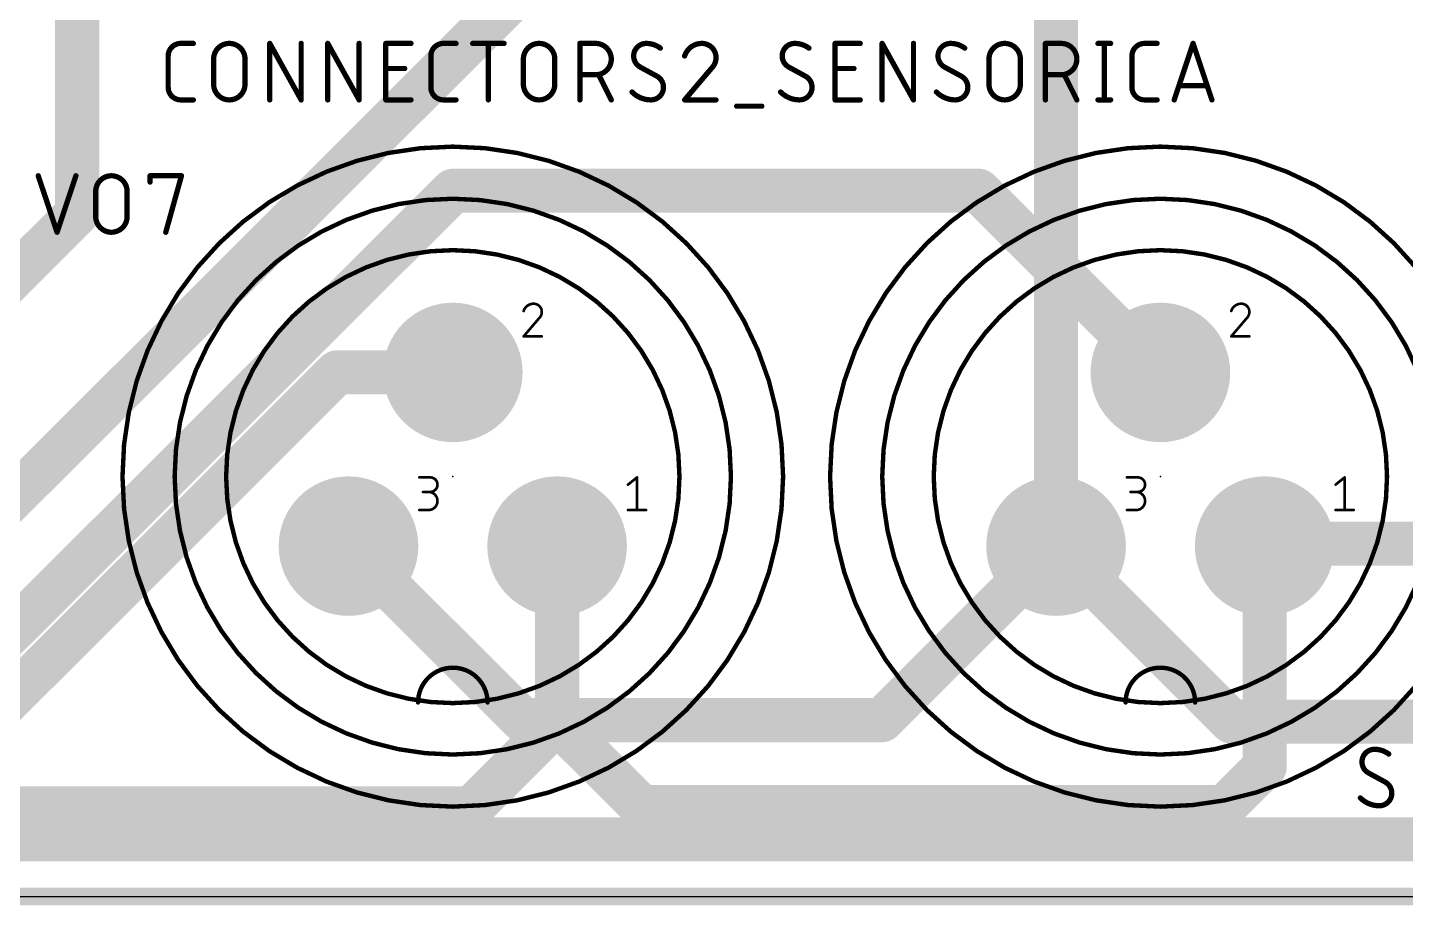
# Model space of a CAD drawing. Extents: x -7 to 107, y 0 to 52.
# Drawn here: x 45.56 to 85.19, y -0.25 to 25.02 of the extents above; entities that cross this region are included whole.
import ezdxf

# ---------------------------------------------------------------- set-up
doc = ezdxf.new("R2010")
doc.units = 0
for name, color, linetype in [('1', 12, 'CONTINUOUS'), ('16', 132, 'CONTINUOUS'), ('17', 110, 'CONTINUOUS'), ('20', 31, 'CONTINUOUS'), ('21', 253, 'CONTINUOUS'), ('23', 53, 'CONTINUOUS'), ('25', 253, 'CONTINUOUS')]:
    doc.layers.add(name, color=color, linetype=linetype)

# ---------------------------------------------------------------- blocks, each defined once
blk = doc.blocks.new('ROUNDP')
at = {"const_width": 0.5}
blk.add_lwpolyline([(0, -0.25, 1), (0, 0.25, 1), (0, -0.25)], format="xyb", dxfattribs=at)

msp = doc.modelspace()

# ---------------------------------------------------------------- linework, layer by layer
at = {"layer": '1'}
for points, const_width in [([(75.1431, 32.4048), (75.1431, 10.0907)], 1.27), ([(54.4607, 15.0907), (42.8655, 3.4955)], 1.27), ([(57.7921, 15.0907), (54.4607, 15.0907)], 1.27), ([(59.8028, 5.08), (54.7921, 10.0907)], 1.27), ([(75.1431, 10.0907), (70.1324, 5.08)], 1.27), ([(80.1962, 5.0376), (75.1431, 10.0907)], 1.27), ([(70.1324, 5.08), (59.8028, 5.08)], 1.27), ([(88.8576, 5.0376), (80.1962, 5.0376)], 1.27), ([(35.56, 1.651), (89.281, 1.651)], 1.27), ([(106.68, 0), (0, 0)], 0.508)]:
    msp.add_lwpolyline(points, dxfattribs=dict(at, const_width=const_width))
at = {"layer": '1', "const_width": 0.635}
for points in [[(54.4607, 15.4082, 1), (54.4607, 14.7732)], [(54.6852, 14.8661, 1), (54.2361, 15.3152)], [(57.7921, 14.7732, 1), (57.7921, 15.4082)], [(55.0166, 10.3152, 1), (54.5676, 9.8661)], [(75.3676, 10.3152, 1), (74.9186, 9.8661)], [(75.3676, 9.8661, 1), (74.9186, 10.3152)], [(74.8256, 10.0907, 1), (75.4606, 10.0907)], [(59.8028, 5.3975, 1), (59.8028, 4.7625)], [(59.5783, 4.8555, 1), (60.0273, 5.3045)], [(69.9079, 5.3045, 1), (70.357, 4.8555)], [(70.1324, 4.7625, 1), (70.1324, 5.3975)], [(80.1962, 5.3551, 1), (80.1962, 4.7201)], [(79.9717, 4.8131, 1), (80.4207, 5.2621)]]:
    msp.add_lwpolyline(points, format="xyb", dxfattribs=at)
at = {"layer": '16', "const_width": 1.27}
for points in [[(72.2849, 38.6146), (41.7612, 8.0909)], [(46.99, 19.6698), (46.99, 34.29)], [(57.8002, 20.32), (43.0312, 5.5509)], [(57.8002, 20.32), (72.9138, 20.32)], [(72.9138, 20.32), (78.1431, 15.0907)], [(35.4112, 8.0909), (46.99, 19.6698)], [(60.7921, 5.0107), (60.7921, 10.0907)], [(81.1431, 10.0907), (81.2124, 10.16)], [(81.1431, 3.7407), (81.1431, 10.0907)], [(81.2124, 10.16), (93.98, 10.16)], [(60.7921, 5.0107), (58.3215, 2.54)], [(63.228, 2.5748), (60.7921, 5.0107)], [(81.1431, 3.7407), (79.9772, 2.5748)], [(58.3215, 2.54), (39.37, 2.54)], [(63.228, 2.5748), (79.9772, 2.5748)]]:
    msp.add_lwpolyline(points, dxfattribs=at)
at = {"layer": '16', "const_width": 0.635}
for points in [[(57.8002, 20.6375, 1), (57.8002, 20.0025)], [(58.0247, 20.0955, 1), (57.5757, 20.5445)], [(73.1383, 20.5445, 1), (72.6892, 20.0955)], [(72.9138, 20.0025, 1), (72.9138, 20.6375)], [(47.2145, 19.4453, 1), (46.7655, 19.8943)], [(46.6725, 19.6698, 1), (47.3075, 19.6698)], [(77.9186, 14.8661, 1), (78.3676, 15.3152)], [(61.1096, 10.0907, 1), (60.4746, 10.0907)], [(81.4606, 10.0907, 1), (80.8256, 10.0907)], [(81.2124, 10.4775, 1), (81.2124, 9.8425)], [(81.437, 9.9355, 1), (80.9879, 10.3845)], [(80.9186, 10.3152, 1), (81.3676, 9.8661)], [(61.0166, 5.2352, 1), (60.5676, 4.7861)], [(61.0166, 4.7861, 1), (60.5676, 5.2352)], [(60.4746, 5.0107, 1), (61.1096, 5.0107)], [(81.3676, 3.5161, 1), (80.9186, 3.9652)], [(80.8256, 3.7407, 1), (81.4606, 3.7407)], [(58.3215, 2.2225, 1), (58.3215, 2.8575)], [(63.228, 2.8923, 1), (63.228, 2.2573)], [(79.9772, 2.2573, 1), (79.9772, 2.8923)], [(58.097, 2.7645, 1), (58.546, 2.3155)], [(63.0035, 2.3503, 1), (63.4525, 2.7993)], [(79.7527, 2.7993, 1), (80.2018, 2.3503)]]:
    msp.add_lwpolyline(points, format="xyb", dxfattribs=at)
at = {"layer": '20'}
msp.add_line((0, 0), (106.66, 0), dxfattribs=at)
at = {"layer": '21'}
for points, const_width in [([(57.7921, 2.5907, 1), (57.7921, 21.5907, 1), (57.7921, 2.5907)], 0.127), ([(78.1431, 2.5907, 1), (78.1431, 21.5907, 1), (78.1431, 2.5907)], 0.127), ([(57.7921, 4.0907, 1), (57.7921, 20.0907, 1), (57.7921, 4.0907)], 0.127), ([(78.1431, 4.0907, 1), (78.1431, 20.0907, 1), (78.1431, 4.0907)], 0.127), ([(57.7921, 5.5715, 1), (57.7921, 18.6099, 1), (57.7921, 5.5715)], 0.127), ([(78.1431, 5.5715, 1), (78.1431, 18.6099, 1), (78.1431, 5.5715)], 0.127), ([(60.1174, 17.0686, 0.3252), (59.8302, 16.8597)], 0.0762), ([(60.3523, 16.8336, 0.4142), (60.1174, 17.0686)], 0.0762), ([(60.1174, 17.0876, 1), (60.1174, 17.0495)], 0.0381), ([(60.1174, 17.0495, 1), (60.1174, 17.0876)], 0.0381), ([(80.4684, 17.0686, 0.3252), (80.1812, 16.8597)], 0.0762), ([(80.7033, 16.8336, 0.4142), (80.4684, 17.0686)], 0.0762), ([(80.4684, 17.0876, 1), (80.4684, 17.0495)], 0.0381), ([(80.4684, 17.0495, 1), (80.4684, 17.0876)], 0.0381), ([(59.8121, 16.8656, 1), (59.8483, 16.8538)], 0.0381), ([(60.274, 16.6509, 0.2052), (60.3523, 16.8336)], 0.0762), ([(60.2609, 16.6647, 1), (60.2871, 16.6371)], 0.0381), ([(60.2885, 16.6385, 1), (60.2595, 16.6632)], 0.0381), ([(60.3714, 16.8336, 1), (60.3333, 16.8336)], 0.0381), ([(60.3333, 16.8336, 1), (60.3714, 16.8336)], 0.0381), ([(80.1631, 16.8656, 1), (80.1993, 16.8538)], 0.0381), ([(80.625, 16.6509, 0.2052), (80.7033, 16.8336)], 0.0762), ([(80.6119, 16.6647, 1), (80.6381, 16.6371)], 0.0381), ([(80.6395, 16.6385, 1), (80.6105, 16.6632)], 0.0381), ([(80.7224, 16.8336, 1), (80.6843, 16.8336)], 0.0381), ([(80.6843, 16.8336, 1), (80.7224, 16.8336)], 0.0381), ([(59.8302, 16.1478, 1), (59.8302, 16.1097)], 0.0381), ([(59.8157, 16.1411, 1), (59.8447, 16.1164)], 0.0381), ([(60.3523, 16.1097, 1), (60.3523, 16.1478)], 0.0381), ([(80.1812, 16.1478, 1), (80.1812, 16.1097)], 0.0381), ([(80.1667, 16.1411, 1), (80.1957, 16.1164)], 0.0381), ([(80.7033, 16.1097, 1), (80.7033, 16.1478)], 0.0381), ([(56.8302, 12.0876, 1), (56.8302, 12.0495)], 0.0381), ([(57.1435, 11.6509, 1), (57.1435, 12.0686)], 0.0762), ([(57.1435, 12.0876, 1), (57.1435, 12.0495)], 0.0381), ([(57.1435, 12.0495, 1), (57.1435, 12.0876)], 0.0381), ([(62.8183, 11.8746, 1), (62.8421, 11.8448)], 0.0381), ([(63.1103, 12.0686, 1), (63.0722, 12.0686)], 0.0381), ([(63.1032, 12.0537, 1), (63.0794, 12.0834)], 0.0381), ([(77.1812, 12.0876, 1), (77.1812, 12.0495)], 0.0381), ([(77.4945, 11.6509, 1), (77.4945, 12.0686)], 0.0762), ([(77.4945, 12.0876, 1), (77.4945, 12.0495)], 0.0381), ([(77.4945, 12.0495, 1), (77.4945, 12.0876)], 0.0381), ([(83.1693, 11.8746, 1), (83.1931, 11.8448)], 0.0381), ([(83.4613, 12.0686, 1), (83.4232, 12.0686)], 0.0381), ([(83.4542, 12.0537, 1), (83.4304, 12.0834)], 0.0381), ([(56.9346, 11.6699, 1), (56.9346, 11.6318)], 0.0381), ([(57.0913, 11.1288, 1), (57.0913, 11.6509)], 0.0762), ([(57.0913, 11.6699, 1), (57.0913, 11.6318)], 0.0381), ([(57.1435, 11.6699, 1), (57.1435, 11.6318)], 0.0381), ([(57.1435, 11.6318, 1), (57.1435, 11.6699)], 0.0381), ([(77.2856, 11.6699, 1), (77.2856, 11.6318)], 0.0381), ([(77.4423, 11.1288, 1), (77.4423, 11.6509)], 0.0762), ([(77.4423, 11.6699, 1), (77.4423, 11.6318)], 0.0381), ([(77.4945, 11.6699, 1), (77.4945, 11.6318)], 0.0381), ([(77.4945, 11.6318, 1), (77.4945, 11.6699)], 0.0381), ([(56.8302, 11.1478, 1), (56.8302, 11.1097)], 0.0381), ([(57.0913, 11.1478, 1), (57.0913, 11.1097)], 0.0381), ([(57.0913, 11.1097, 1), (57.0913, 11.1478)], 0.0381), ([(62.8302, 11.1478, 1), (62.8302, 11.1097)], 0.0381), ([(63.0722, 11.1288, 1), (63.1103, 11.1288)], 0.0381), ([(63.3523, 11.1097, 1), (63.3523, 11.1478)], 0.0381), ([(77.1812, 11.1478, 1), (77.1812, 11.1097)], 0.0381), ([(77.4423, 11.1478, 1), (77.4423, 11.1097)], 0.0381), ([(77.4423, 11.1097, 1), (77.4423, 11.1478)], 0.0381), ([(83.1812, 11.1478, 1), (83.1812, 11.1097)], 0.0381), ([(83.4232, 11.1288, 1), (83.4613, 11.1288)], 0.0381), ([(83.7033, 11.1097, 1), (83.7033, 11.1478)], 0.0381), ([(58.7921, 5.5907, 1), (56.7921, 5.5907)], 0.127), ([(79.1431, 5.5907, 1), (77.1431, 5.5907)], 0.127), ([(56.7604, 5.5907, 1), (56.8239, 5.5907)], 0.0635), ([(58.7604, 5.5907, 1), (58.8239, 5.5907)], 0.0635), ([(77.1114, 5.5907, 1), (77.1749, 5.5907)], 0.0635), ([(79.1114, 5.5907, 1), (79.1749, 5.5907)], 0.0635)]:
    msp.add_lwpolyline(points, format="xyb", dxfattribs=dict(at, const_width=const_width))
at = {"layer": '21', "const_width": 0.0762}
for points in [[(60.274, 16.6509), (59.8302, 16.1288)], [(80.625, 16.6509), (80.1812, 16.1288)], [(59.8302, 16.1288), (60.3523, 16.1288)], [(80.1812, 16.1288), (80.7033, 16.1288)], [(56.8302, 12.0686), (57.1435, 12.0686)], [(62.8302, 11.8597), (63.0913, 12.0686)], [(63.0913, 12.0686), (63.0913, 11.1288)], [(77.1812, 12.0686), (77.4945, 12.0686)], [(83.1812, 11.8597), (83.4423, 12.0686)], [(83.4423, 12.0686), (83.4423, 11.1288)], [(57.1435, 11.6509), (56.9346, 11.6509)], [(77.4945, 11.6509), (77.2856, 11.6509)], [(56.8302, 11.1288), (57.0913, 11.1288)], [(62.8302, 11.1288), (63.3523, 11.1288)], [(77.1812, 11.1288), (77.4423, 11.1288)], [(83.1812, 11.1288), (83.7033, 11.1288)]]:
    msp.add_lwpolyline(points, dxfattribs=at)
at = {"layer": '23'}
for p in [(57.7921, 12.0907), (78.1431, 12.0907)]:
    msp.add_point(p, dxfattribs=at)
at = {"layer": '25'}
for points, const_width in [([(49.9674, 24.5618, 0.4142), (49.6062, 24.2006)], 0.1524), ([(49.9674, 24.5999, 1), (49.9674, 24.5237)], 0.0762), ([(49.9674, 24.5237, 1), (49.9674, 24.5999)], 0.0762), ([(50.3287, 24.5237, 1), (50.3287, 24.5999)], 0.0762), ([(51.8159, 24.1102, 1), (50.9128, 24.1102)], 0.1524), ([(52.5661, 24.5618, 1), (52.4899, 24.5618)], 0.0762), ([(52.5613, 24.5803, 1), (52.4947, 24.5433)], 0.0762), ([(53.4692, 24.5618, 1), (53.393, 24.5618)], 0.0762), ([(54.2334, 24.5618, 1), (54.1572, 24.5618)], 0.0762), ([(54.2286, 24.5803, 1), (54.162, 24.5433)], 0.0762), ([(55.1365, 24.5618, 1), (55.0603, 24.5618)], 0.0762), ([(55.9037, 24.5618, 1), (55.8275, 24.5618)], 0.0762), ([(55.8656, 24.5999, 1), (55.8656, 24.5237)], 0.0762), ([(56.5881, 24.5237, 1), (56.5881, 24.5999)], 0.0762), ([(57.5225, 24.5618, 0.4142), (57.1613, 24.2006)], 0.1524), ([(57.5225, 24.5999, 1), (57.5225, 24.5237)], 0.0762), ([(57.5225, 24.5237, 1), (57.5225, 24.5999)], 0.0762), ([(57.8838, 24.5237, 1), (57.8838, 24.5999)], 0.0762), ([(58.3636, 24.5999, 1), (58.3636, 24.5237)], 0.0762), ([(58.8533, 24.5618, 1), (58.7771, 24.5618)], 0.0762), ([(59.2668, 24.5237, 1), (59.2668, 24.5999)], 0.0762), ([(60.7257, 24.1102, 1), (59.8226, 24.1102)], 0.1524), ([(61.485, 24.5618, 1), (61.4088, 24.5618)], 0.0762), ([(61.4469, 24.5999, 1), (61.4469, 24.5237)], 0.0762), ([(61.8985, 23.6587, 1), (61.8985, 24.5618)], 0.1524), ([(61.8985, 24.5999, 1), (61.8985, 24.5237)], 0.0762), ([(61.8985, 24.5237, 1), (61.8985, 24.5999)], 0.0762), ([(63.3552, 24.5618, 0.4142), (62.994, 24.2006)], 0.1524), ([(63.7616, 24.4263, 0.1623), (63.3552, 24.5618)], 0.1524), ([(63.3552, 24.5999, 1), (63.3552, 24.5237)], 0.0762), ([(63.3552, 24.5237, 1), (63.3552, 24.5999)], 0.0762), ([(64.9565, 24.5618, 0.3252), (64.4598, 24.2006)], 0.1524), ([(65.3629, 24.1554, 0.4142), (64.9565, 24.5618)], 0.1524), ([(64.9565, 24.5999, 1), (64.9565, 24.5237)], 0.0762), ([(64.9565, 24.5237, 1), (64.9565, 24.5999)], 0.0762), ([(67.6277, 24.5618, 0.4142), (67.2665, 24.2006)], 0.1524), ([(68.0341, 24.4263, 0.1623), (67.6277, 24.5618)], 0.1524), ([(67.6277, 24.5999, 1), (67.6277, 24.5237)], 0.0762), ([(67.6277, 24.5237, 1), (67.6277, 24.5999)], 0.0762), ([(68.8255, 24.5618, 1), (68.7493, 24.5618)], 0.0762), ([(68.7874, 24.5999, 1), (68.7874, 24.5237)], 0.0762), ([(69.5099, 24.5237, 1), (69.5099, 24.5999)], 0.0762), ([(70.1773, 24.5618, 1), (70.1011, 24.5618)], 0.0762), ([(70.1725, 24.5803, 1), (70.1059, 24.5433)], 0.0762), ([(71.0804, 24.5618, 1), (71.0042, 24.5618)], 0.0762), ([(72.1087, 24.5618, 0.4142), (71.7474, 24.2006)], 0.1524), ([(72.5151, 24.4263, 0.1623), (72.1087, 24.5618)], 0.1524), ([(72.1087, 24.5999, 1), (72.1087, 24.5237)], 0.0762), ([(72.1087, 24.5237, 1), (72.1087, 24.5999)], 0.0762), ([(74.1164, 24.1102, 1), (73.2133, 24.1102)], 0.1524), ([(74.8758, 24.5618, 1), (74.7996, 24.5618)], 0.0762), ([(74.8377, 24.5999, 1), (74.8377, 24.5237)], 0.0762), ([(75.2892, 23.6587, 1), (75.2892, 24.5618)], 0.1524), ([(75.2892, 24.5999, 1), (75.2892, 24.5237)], 0.0762), ([(75.2892, 24.5237, 1), (75.2892, 24.5999)], 0.0762), ([(76.35, 24.5999, 1), (76.35, 24.5237)], 0.0762), ([(76.5687, 24.5618, 1), (76.4925, 24.5618)], 0.0762), ([(76.7112, 24.5237, 1), (76.7112, 24.5999)], 0.0762), ([(77.6868, 24.5618, 0.4142), (77.3256, 24.2006)], 0.1524), ([(77.6868, 24.5999, 1), (77.6868, 24.5237)], 0.0762), ([(77.6868, 24.5237, 1), (77.6868, 24.5999)], 0.0762), ([(78.0481, 24.5237, 1), (78.0481, 24.5999)], 0.0762), ([(79.1198, 24.5738, 1), (79.0475, 24.5498)], 0.0762), ([(79.1198, 24.5498, 1), (79.0475, 24.5738)], 0.0762), ([(49.6443, 24.2006, 1), (49.5681, 24.2006)], 0.0762), ([(49.5681, 24.2006, 1), (49.6443, 24.2006)], 0.0762), ([(50.9509, 24.1102, 1), (50.8747, 24.1102)], 0.0762), ([(51.854, 24.1102, 1), (51.7778, 24.1102)], 0.0762), ([(57.1994, 24.2006, 1), (57.1232, 24.2006)], 0.0762), ([(57.1232, 24.2006, 1), (57.1994, 24.2006)], 0.0762), ([(59.8607, 24.1102, 1), (59.7845, 24.1102)], 0.0762), ([(60.7638, 24.1102, 1), (60.6876, 24.1102)], 0.0762), ([(62.994, 24.2006, 0.2656), (63.1746, 23.8845)], 0.1524), ([(63.0321, 24.2006, 1), (62.9559, 24.2006)], 0.0762), ([(62.9559, 24.2006, 1), (63.0321, 24.2006)], 0.0762), ([(63.7387, 24.3959, 1), (63.7845, 24.4568)], 0.0762), ([(64.4236, 24.2123, 1), (64.4961, 24.1888)], 0.0762), ([(65.2275, 23.8393, 0.2053), (65.3629, 24.1554)], 0.1524), ([(65.401, 24.1554, 1), (65.3248, 24.1554)], 0.0762), ([(65.3248, 24.1554, 1), (65.401, 24.1554)], 0.0762), ([(67.2665, 24.2006, 0.2656), (67.4471, 23.8845)], 0.1524), ([(67.3046, 24.2006, 1), (67.2284, 24.2006)], 0.0762), ([(67.2284, 24.2006, 1), (67.3046, 24.2006)], 0.0762), ([(68.0113, 24.3959, 1), (68.057, 24.4568)], 0.0762), ([(71.7474, 24.2006, 0.2656), (71.9281, 23.8845)], 0.1524), ([(71.7855, 24.2006, 1), (71.7093, 24.2006)], 0.0762), ([(71.7093, 24.2006, 1), (71.7855, 24.2006)], 0.0762), ([(72.4922, 24.3959, 1), (72.538, 24.4568)], 0.0762), ([(73.2514, 24.1102, 1), (73.1752, 24.1102)], 0.0762), ([(74.1545, 24.1102, 1), (74.0783, 24.1102)], 0.0762), ([(77.3637, 24.2006, 1), (77.2875, 24.2006)], 0.0762), ([(77.2875, 24.2006, 1), (77.3637, 24.2006)], 0.0762), ([(50.8747, 24.1102, 1), (50.9509, 24.1102)], 0.0762), ([(51.7778, 24.1102, 1), (51.854, 24.1102)], 0.0762), ([(55.8656, 23.8774, 1), (55.8656, 23.8012)], 0.0762), ([(56.4075, 23.8012, 1), (56.4075, 23.8774)], 0.0762), ([(59.7845, 24.1102, 1), (59.8607, 24.1102)], 0.0762), ([(60.6876, 24.1102, 1), (60.7638, 24.1102)], 0.0762), ([(63.1928, 23.9179, 1), (63.1563, 23.851)], 0.0762), ([(63.1552, 23.8516, 1), (63.1939, 23.9173)], 0.0762), ([(65.2012, 23.8669, 1), (65.2537, 23.8117)], 0.0762), ([(65.2565, 23.8146, 1), (65.1984, 23.864)], 0.0762), ([(67.4654, 23.9179, 1), (67.4289, 23.851)], 0.0762), ([(67.4278, 23.8516, 1), (67.4665, 23.9173)], 0.0762), ([(68.7874, 23.8774, 1), (68.7874, 23.8012)], 0.0762), ([(69.3293, 23.8012, 1), (69.3293, 23.8774)], 0.0762), ([(71.9463, 23.9179, 1), (71.9098, 23.851)], 0.0762), ([(71.9087, 23.8516, 1), (71.9474, 23.9173)], 0.0762), ([(73.1752, 24.1102, 1), (73.2514, 24.1102)], 0.0762), ([(74.0783, 24.1102, 1), (74.1545, 24.1102)], 0.0762), ([(50.9127, 23.3878, 1), (51.8159, 23.3878)], 0.1524), ([(50.9508, 23.3878, 1), (50.8746, 23.3878)], 0.0762), ([(50.8747, 23.3878, 1), (50.9509, 23.3878)], 0.0762), ([(51.854, 23.3878, 1), (51.7778, 23.3878)], 0.0762), ([(51.7778, 23.3878, 1), (51.854, 23.3878)], 0.0762), ([(59.8226, 23.3878, 1), (60.7257, 23.3878)], 0.1524), ([(59.8607, 23.3878, 1), (59.7845, 23.3878)], 0.0762), ([(59.7845, 23.3878, 1), (59.8607, 23.3878)], 0.0762), ([(60.7638, 23.3878, 1), (60.6876, 23.3878)], 0.0762), ([(60.6876, 23.3878, 1), (60.7638, 23.3878)], 0.0762), ([(61.4469, 23.6968, 1), (61.4469, 23.6206)], 0.0762), ([(61.8985, 23.6968, 1), (61.8985, 23.6206)], 0.0762), ([(61.8985, 23.6206, 1), (61.8985, 23.6968)], 0.0762), ([(62.0229, 23.6757, 1), (61.9547, 23.6416)], 0.0762), ([(63.6906, 23.6464, 1), (63.6519, 23.5807)], 0.0762), ([(63.8519, 23.2974, 0.2656), (63.6713, 23.6135)], 0.1524), ([(63.653, 23.5801, 1), (63.6895, 23.647)], 0.0762), ([(67.9632, 23.6464, 1), (67.9245, 23.5807)], 0.0762), ([(68.1244, 23.2974, 0.2656), (67.9438, 23.6135)], 0.1524), ([(67.9256, 23.5801, 1), (67.9621, 23.647)], 0.0762), ([(72.4441, 23.6464, 1), (72.4054, 23.5807)], 0.0762), ([(72.6054, 23.2974, 0.2656), (72.4248, 23.6135)], 0.1524), ([(72.4065, 23.5801, 1), (72.443, 23.647)], 0.0762), ([(73.2133, 23.3878, 1), (74.1164, 23.3878)], 0.1524), ([(73.2514, 23.3878, 1), (73.1752, 23.3878)], 0.0762), ([(73.1752, 23.3878, 1), (73.2514, 23.3878)], 0.0762), ([(74.1545, 23.3878, 1), (74.0783, 23.3878)], 0.0762), ([(74.0783, 23.3878, 1), (74.1545, 23.3878)], 0.0762), ([(74.8377, 23.6968, 1), (74.8377, 23.6206)], 0.0762), ([(75.2892, 23.6968, 1), (75.2892, 23.6206)], 0.0762), ([(75.2892, 23.6206, 1), (75.2892, 23.6968)], 0.0762), ([(75.4136, 23.6757, 1), (75.3455, 23.6416)], 0.0762), ([(78.6773, 23.3807, 1), (78.6773, 23.3045)], 0.0762), ([(79.4901, 23.3045, 1), (79.4901, 23.3807)], 0.0762), ([(49.6062, 23.2974, 0.4142), (49.9674, 22.9362)], 0.1524), ([(49.6443, 23.2974, 1), (49.5681, 23.2974)], 0.0762), ([(49.5681, 23.2974, 1), (49.6443, 23.2974)], 0.0762), ([(49.9674, 22.9743, 1), (49.9674, 22.8981)], 0.0762), ([(49.9674, 22.8981, 1), (49.9674, 22.9743)], 0.0762), ([(50.3287, 22.8981, 1), (50.3287, 22.9743)], 0.0762), ([(53.3978, 22.9177, 1), (53.4644, 22.9547)], 0.0762), ([(55.0651, 22.9177, 1), (55.1317, 22.9547)], 0.0762), ([(55.8656, 22.9743, 1), (55.8656, 22.8981)], 0.0762), ([(56.5881, 22.8981, 1), (56.5881, 22.9743)], 0.0762), ([(57.1613, 23.2974, 0.4142), (57.5225, 22.9362)], 0.1524), ([(57.1994, 23.2974, 1), (57.1232, 23.2974)], 0.0762), ([(57.1232, 23.2974, 1), (57.1994, 23.2974)], 0.0762), ([(57.5225, 22.9743, 1), (57.5225, 22.8981)], 0.0762), ([(57.5225, 22.8981, 1), (57.5225, 22.9743)], 0.0762), ([(57.8838, 22.8981, 1), (57.8838, 22.9743)], 0.0762), ([(62.316, 22.9192, 1), (62.3841, 22.9532)], 0.0762), ([(62.9488, 23.162, 0.2), (63.4907, 22.9362)], 0.1524), ([(62.9759, 23.1888, 1), (62.9218, 23.1351)], 0.0762), ([(63.4907, 22.9362, 0.4142), (63.8519, 23.2974)], 0.1524), ([(63.4907, 22.9743, 1), (63.4907, 22.8981)], 0.0762), ([(63.4907, 22.8981, 1), (63.4907, 22.9743)], 0.0762), ([(63.89, 23.2974, 1), (63.8138, 23.2974)], 0.0762), ([(63.8138, 23.2974, 1), (63.89, 23.2974)], 0.0762), ([(64.4598, 22.9743, 1), (64.4598, 22.8981)], 0.0762), ([(64.4308, 22.9609, 1), (64.4889, 22.9115)], 0.0762), ([(65.3629, 22.8981, 1), (65.3629, 22.9743)], 0.0762), ([(67.2213, 23.162, 0.2), (67.7632, 22.9362)], 0.1524), ([(67.2484, 23.1888, 1), (67.1943, 23.1351)], 0.0762), ([(67.7632, 22.9362, 0.4142), (68.1244, 23.2974)], 0.1524), ([(67.7632, 22.9743, 1), (67.7632, 22.8981)], 0.0762), ([(67.7632, 22.8981, 1), (67.7632, 22.9743)], 0.0762), ([(68.1625, 23.2974, 1), (68.0863, 23.2974)], 0.0762), ([(68.0863, 23.2974, 1), (68.1625, 23.2974)], 0.0762), ([(68.7874, 22.9743, 1), (68.7874, 22.8981)], 0.0762), ([(69.5099, 22.8981, 1), (69.5099, 22.9743)], 0.0762), ([(71.009, 22.9177, 1), (71.0756, 22.9547)], 0.0762), ([(71.7293, 23.1888, 1), (71.6752, 23.1351)], 0.0762), ([(71.7023, 23.162, 0.2), (72.2442, 22.9362)], 0.1524), ([(72.2442, 22.9362, 0.4142), (72.6054, 23.2974)], 0.1524), ([(72.2442, 22.9743, 1), (72.2442, 22.8981)], 0.0762), ([(72.2442, 22.8981, 1), (72.2442, 22.9743)], 0.0762), ([(72.6435, 23.2974, 1), (72.5673, 23.2974)], 0.0762), ([(72.5673, 23.2974, 1), (72.6435, 23.2974)], 0.0762), ([(75.7067, 22.9192, 1), (75.7749, 22.9532)], 0.0762), ([(76.35, 22.9743, 1), (76.35, 22.8981)], 0.0762), ([(76.7112, 22.8981, 1), (76.7112, 22.9743)], 0.0762), ([(77.3256, 23.2974, 0.4142), (77.6868, 22.9362)], 0.1524), ([(77.3637, 23.2974, 1), (77.2875, 23.2974)], 0.0762), ([(77.2875, 23.2974, 1), (77.3637, 23.2974)], 0.0762), ([(77.6868, 22.9743, 1), (77.6868, 22.8981)], 0.0762), ([(77.6868, 22.8981, 1), (77.6868, 22.9743)], 0.0762), ([(78.0481, 22.8981, 1), (78.0481, 22.9743)], 0.0762), ([(78.5057, 22.9482, 1), (78.578, 22.9242)], 0.0762), ([(79.5894, 22.9242, 1), (79.6617, 22.9482)], 0.0762), ([(52.4899, 22.9362, 1), (52.5661, 22.9362)], 0.0762), ([(53.393, 22.9362, 1), (53.4692, 22.9362)], 0.0762), ([(54.1572, 22.9362, 1), (54.2334, 22.9362)], 0.0762), ([(55.0603, 22.9362, 1), (55.1365, 22.9362)], 0.0762), ([(55.8275, 22.9362, 1), (55.9037, 22.9362)], 0.0762), ([(58.7771, 22.9362, 1), (58.8533, 22.9362)], 0.0762), ([(61.4088, 22.9362, 1), (61.485, 22.9362)], 0.0762), ([(65.9569, 22.7937, 1), (65.9569, 22.7175)], 0.0762), ([(66.6794, 22.7175, 1), (66.6794, 22.7937)], 0.0762), ([(68.7493, 22.9362, 1), (68.8255, 22.9362)], 0.0762), ([(70.1011, 22.9362, 1), (70.1773, 22.9362)], 0.0762), ([(71.0042, 22.9362, 1), (71.0804, 22.9362)], 0.0762), ([(74.7996, 22.9362, 1), (74.8758, 22.9362)], 0.0762), ([(76.4925, 22.9362, 1), (76.5687, 22.9362)], 0.0762), ([(45.905, 20.7638, 1), (45.8327, 20.7398)], 0.0762), ([(46.9887, 20.7398, 1), (46.9164, 20.7638)], 0.0762), ([(48.4254, 20.3002, 1), (47.5223, 20.3002)], 0.1524), ([(49.1235, 20.7518, 1), (49.0473, 20.7518)], 0.0762), ([(49.0854, 20.7899, 1), (49.0854, 20.7137)], 0.0762), ([(49.0473, 20.5712, 1), (49.1235, 20.5712)], 0.0762), ([(50.0252, 20.7416, 1), (49.9518, 20.762)], 0.0762), ([(49.9885, 20.7137, 1), (49.9885, 20.7899)], 0.0762), ([(47.5604, 20.3002, 1), (47.4842, 20.3002)], 0.0762), ([(47.4842, 20.3002, 1), (47.5604, 20.3002)], 0.0762), ([(48.4635, 20.3002, 1), (48.3873, 20.3002)], 0.0762), ([(48.3873, 20.3002, 1), (48.4635, 20.3002)], 0.0762), ([(47.5223, 19.5778, 1), (48.4254, 19.5778)], 0.1524), ([(47.5604, 19.5778, 1), (47.4842, 19.5778)], 0.0762), ([(47.4842, 19.5778, 1), (47.5604, 19.5778)], 0.0762), ([(48.4635, 19.5778, 1), (48.3873, 19.5778)], 0.0762), ([(48.3873, 19.5778, 1), (48.4635, 19.5778)], 0.0762), ([(46.3746, 19.1382, 1), (46.4469, 19.1142)], 0.0762), ([(46.3746, 19.1142, 1), (46.4469, 19.1382)], 0.0762), ([(49.5002, 19.1364, 1), (49.5737, 19.116)], 0.0762), ([(84.3026, 4.2418, 0.4142), (83.9414, 3.8806)], 0.1524), ([(84.709, 4.1063, 0.1623), (84.3026, 4.2418)], 0.1524), ([(84.3026, 4.2799, 1), (84.3026, 4.2037)], 0.0762), ([(84.3026, 4.2037, 1), (84.3026, 4.2799)], 0.0762), ([(84.6861, 4.0759, 1), (84.7319, 4.1368)], 0.0762), ([(83.9414, 3.8806, 0.2656), (84.122, 3.5645)], 0.1524), ([(83.9795, 3.8806, 1), (83.9033, 3.8806)], 0.0762), ([(83.9033, 3.8806, 1), (83.9795, 3.8806)], 0.0762), ([(84.1402, 3.5979, 1), (84.1037, 3.531)], 0.0762), ([(84.1026, 3.5316, 1), (84.1413, 3.5973)], 0.0762), ([(84.638, 3.3264, 1), (84.5993, 3.2607)], 0.0762), ([(84.7993, 2.9774, 0.2656), (84.6187, 3.2935)], 0.1524), ([(84.6004, 3.2601, 1), (84.6369, 3.327)], 0.0762), ([(83.8962, 2.842, 0.2), (84.4381, 2.6162)], 0.1524), ([(83.9233, 2.8688, 1), (83.8691, 2.8151)], 0.0762), ([(84.4381, 2.6162, 0.4142), (84.7993, 2.9774)], 0.1524), ([(84.8374, 2.9774, 1), (84.7612, 2.9774)], 0.0762), ([(84.7612, 2.9774, 1), (84.8374, 2.9774)], 0.0762), ([(84.4381, 2.6543, 1), (84.4381, 2.5781)], 0.0762), ([(84.4381, 2.5781, 1), (84.4381, 2.6543)], 0.0762)]:
    msp.add_lwpolyline(points, format="xyb", dxfattribs=dict(at, const_width=const_width))
at = {"layer": '25', "const_width": 0.1524}
for points in [[(49.9674, 24.5618), (50.3287, 24.5618)], [(52.528, 22.9362), (52.528, 24.5618)], [(52.528, 24.5618), (53.4311, 22.9362)], [(53.4311, 22.9362), (53.4311, 24.5618)], [(54.1953, 22.9362), (54.1953, 24.5618)], [(54.1953, 24.5618), (55.0984, 22.9362)], [(55.0984, 22.9362), (55.0984, 24.5618)], [(55.8656, 22.9362), (55.8656, 24.5618)], [(55.8656, 24.5618), (56.5881, 24.5618)], [(57.5225, 24.5618), (57.8838, 24.5618)], [(58.3636, 24.5618), (59.2668, 24.5618)], [(58.8152, 22.9362), (58.8152, 24.5618)], [(61.4469, 22.9362), (61.4469, 24.5618)], [(61.4469, 24.5618), (61.8985, 24.5618)], [(68.7874, 22.9362), (68.7874, 24.5618)], [(68.7874, 24.5618), (69.5099, 24.5618)], [(70.1392, 22.9362), (70.1392, 24.5618)], [(70.1392, 24.5618), (71.0423, 22.9362)], [(71.0423, 22.9362), (71.0423, 24.5618)], [(74.8377, 22.9362), (74.8377, 24.5618)], [(74.8377, 24.5618), (75.2892, 24.5618)], [(76.35, 24.5618), (76.7112, 24.5618)], [(76.5306, 24.5618), (76.5306, 22.9362)], [(77.6868, 24.5618), (78.0481, 24.5618)], [(78.5418, 22.9362), (79.0837, 24.5618)], [(79.0837, 24.5618), (79.6256, 22.9362)], [(49.6062, 23.2974), (49.6062, 24.2006)], [(50.9128, 23.3878), (50.9128, 24.1102)], [(51.8159, 24.1102), (51.8159, 23.3878)], [(57.1613, 23.2974), (57.1613, 24.2006)], [(59.8226, 23.3878), (59.8226, 24.1102)], [(60.7257, 24.1102), (60.7257, 23.3878)], [(73.2133, 23.3878), (73.2133, 24.1102)], [(74.1164, 24.1102), (74.1164, 23.3878)], [(77.3256, 23.2974), (77.3256, 24.2006)], [(55.8656, 23.8393), (56.4075, 23.8393)], [(63.6713, 23.6135), (63.1746, 23.8845)], [(65.2275, 23.8393), (64.4598, 22.9362)], [(67.9438, 23.6135), (67.4471, 23.8845)], [(68.7874, 23.8393), (69.3293, 23.8393)], [(72.4248, 23.6135), (71.9281, 23.8845)], [(61.8985, 23.6587), (61.4469, 23.6587)], [(62.3501, 22.9362), (61.9888, 23.6587)], [(75.2892, 23.6587), (74.8377, 23.6587)], [(75.7408, 22.9362), (75.3796, 23.6587)], [(79.4901, 23.3426), (78.6773, 23.3426)], [(50.3287, 22.9362), (49.9674, 22.9362)], [(56.5881, 22.9362), (55.8656, 22.9362)], [(57.8838, 22.9362), (57.5225, 22.9362)], [(64.4598, 22.9362), (65.3629, 22.9362)], [(69.5099, 22.9362), (68.7874, 22.9362)], [(76.35, 22.9362), (76.7112, 22.9362)], [(78.0481, 22.9362), (77.6868, 22.9362)], [(65.9569, 22.7556), (66.6794, 22.7556)], [(45.8688, 20.7518), (46.4107, 19.1262)], [(46.4107, 19.1262), (46.9526, 20.7518)], [(49.0854, 20.5712), (49.0854, 20.7518)], [(49.0854, 20.7518), (49.9885, 20.7518)], [(49.9885, 20.7518), (49.537, 19.1262)], [(47.5223, 19.5778), (47.5223, 20.3002)], [(48.4254, 20.3002), (48.4254, 19.5778)], [(84.6187, 3.2935), (84.122, 3.5645)]]:
    msp.add_lwpolyline(points, dxfattribs=at)

# ---------------------------------------------------------------- block references
at = {"layer": '17', "xscale": 4.016, "yscale": 4.016}
for p in [(57.7921, 15.0907), (57.7921, 15.0907), (78.1431, 15.0907), (78.1431, 15.0907), (54.7921, 10.0907), (54.7921, 10.0907), (60.7921, 10.0907), (60.7921, 10.0907), (75.1431, 10.0907), (75.1431, 10.0907), (81.1431, 10.0907), (81.1431, 10.0907)]:
    msp.add_blockref('ROUNDP', p, dxfattribs=at)

doc.saveas('drawing.dxf')
